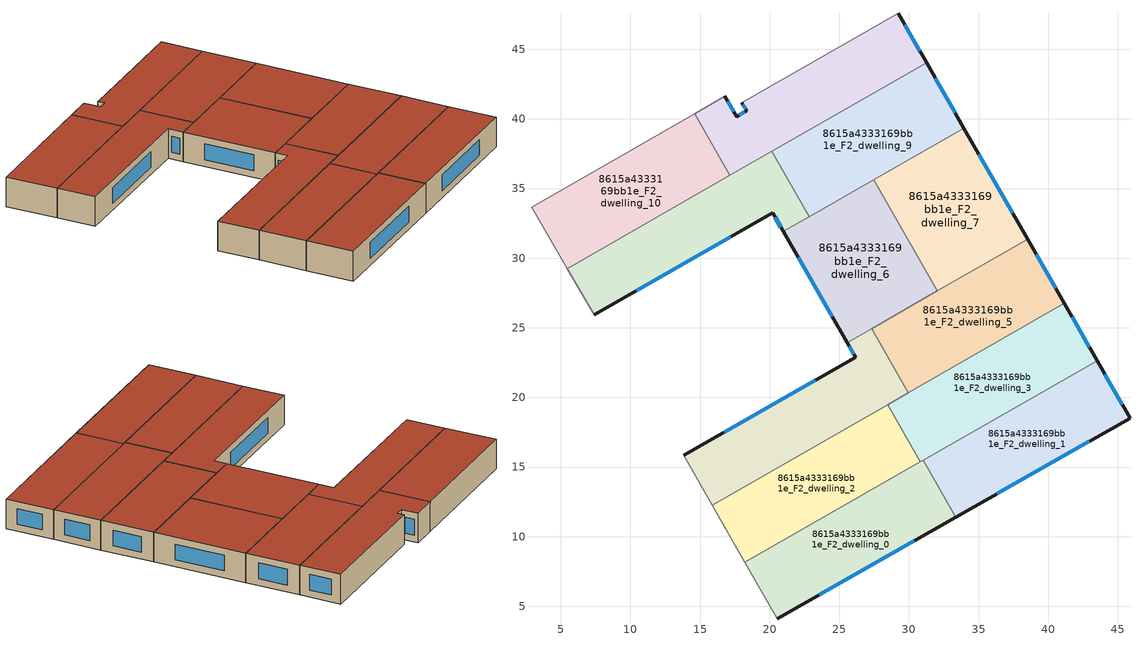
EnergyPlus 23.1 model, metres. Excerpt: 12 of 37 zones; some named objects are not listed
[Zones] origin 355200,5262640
8615a4333169bb1e_F2_dwelling_0
 floor to 8615a4333169bb1e_F1_dwelling_0 (EU_floor_Construction): 31.03,15.5 33.38,11.41 20.56,4.1 18.22,8.17 z6
 wall outside (EU_wall_Construction): 20.56,4.1 33.38,11.41 z6:9
 wall to 8615a4333169bb1e_F2_dwelling_1 (EU_wall_Construction): 33.38,11.41 31.03,15.5 z6:9
 wall adiabatic (EU_wall_Construction): 18.22,8.17 20.56,4.1 z6:9
 wall to 8615a4333169bb1e_F2_dwelling_2 (EU_wall_Construction): 30.81,15.38 18.22,8.17 z6:9
 wall to 8615a4333169bb1e_F2_dwelling_3 (EU_wall_Construction): 31.03,15.5 30.81,15.38 z6:9
 window (EU_Window_Construction): 23.57,5.82 30.37,9.69 z6.7:8.3
 roof outside (EU_roof_Construction): 33.38,11.41 31.03,15.5 18.22,8.17 20.56,4.1 z9
8615a4333169bb1e_F2_dwelling_1
 floor to 8615a4333169bb1e_F1_dwelling_1 (EU_floor_Construction): 43.51,22.65 45.87,18.52 33.38,11.41 31.03,15.5 z6
 wall outside (EU_wall_Construction): 33.38,11.41 45.87,18.52 43.51,22.65 z6:9
 wall to 8615a4333169bb1e_F2_dwelling_3 (EU_wall_Construction): 43.51,22.65 31.03,15.5 z6:9
 window (EU_Window_Construction): 45.32,19.49 44.06,21.68 / 36.31,13.08 42.94,16.85 z6.7:8.3
 roof outside (EU_roof_Construction): 45.87,18.52 43.51,22.65 31.03,15.5 33.38,11.41 z9
8615a4333169bb1e_F2_dwelling_10
 floor to 8615a4333169bb1e_F1_dwelling_10 (EU_floor_Construction): 14.61,40.37 17.15,35.94 5.46,29.24 2.89,33.64 z6
 wall adiabatic (EU_wall_Construction): 14.61,40.37 2.89,33.64 5.46,29.24 z6:9
 wall to 8615a4333169bb1e_F2_dwelling_11 (EU_wall_Construction): 17.15,35.94 14.61,40.37 z6:9
 wall to 8615a4333169bb1e_F2_dwelling_8 (EU_wall_Construction): 5.46,29.24 17.15,35.94 z6:9
 roof outside (EU_roof_Construction): 17.15,35.94 14.61,40.37 2.89,33.64 5.46,29.24 z9
8615a4333169bb1e_F2_dwelling_11
 floor to 8615a4333169bb1e_F1_dwelling_11 (EU_floor_Construction): 29.22,47.59 31.26,44.03 17.15,35.94 14.61,40.37 16.78,41.62 17.62,40.17 18.36,40.6 17.99,41.16 z6
 wall outside (EU_wall_Construction): 17.99,41.16 18.36,40.6 17.62,40.17 16.78,41.62 / 31.26,44.03 29.22,47.59 z6:9
 wall adiabatic (EU_wall_Construction): 29.22,47.59 17.99,41.16 / 16.78,41.62 14.61,40.37 z6:9
 wall to 8615a4333169bb1e_F2_dwelling_9 (EU_wall_Construction): 20.15,37.66 31.26,44.03 z6:9
 wall to 8615a4333169bb1e_F2_dwelling_8 (EU_wall_Construction): 17.15,35.94 20.15,37.66 z6:9
 window (EU_Window_Construction): 18.08,41.03 18.27,40.73 / 30.78,44.86 29.7,46.75 / 17.43,40.51 16.98,41.28 / 18.18,40.5 17.79,40.27 z6.7:8.3
 roof outside (EU_roof_Construction): 31.26,44.03 29.22,47.59 17.99,41.16 18.36,40.6 17.62,40.17 16.78,41.62 14.61,40.37 17.15,35.94 z9
8615a4333169bb1e_F2_dwelling_2
 floor to 8615a4333169bb1e_F1_dwelling_2 (EU_floor_Construction): 28.47,19.47 30.81,15.38 18.22,8.17 15.87,12.26 z6
 wall to 8615a4333169bb1e_F2_dwelling_3 (EU_wall_Construction): 30.81,15.38 28.47,19.47 z6:9
 wall adiabatic (EU_wall_Construction): 15.87,12.26 18.22,8.17 z6:9
 wall to 8615a4333169bb1e_F2_dwelling_4 (EU_wall_Construction): 28.47,19.47 15.87,12.26 z6:9
 roof outside (EU_roof_Construction): 30.81,15.38 28.47,19.47 15.87,12.26 18.22,8.17 z9
8615a4333169bb1e_F2_dwelling_3
 floor to 8615a4333169bb1e_F1_dwelling_3 (EU_floor_Construction): 41.16,26.74 43.51,22.65 30.81,15.38 28.47,19.47 z6
 wall outside (EU_wall_Construction): 43.51,22.65 41.16,26.74 z6:9
 wall to 8615a4333169bb1e_F2_dwelling_5 (EU_wall_Construction): 41.16,26.74 29.96,20.33 z6:9
 wall to 8615a4333169bb1e_F2_dwelling_4 (EU_wall_Construction): 29.96,20.33 28.47,19.47 z6:9
 window (EU_Window_Construction): 42.96,23.61 41.71,25.78 z6.7:8.3
 roof outside (EU_roof_Construction): 43.51,22.65 41.16,26.74 28.47,19.47 30.81,15.38 z9
8615a4333169bb1e_F2_dwelling_4
 floor to 8615a4333169bb1e_F1_dwelling_4 (EU_floor_Construction): 27.33,24.94 29.96,20.33 15.87,12.26 13.82,15.83 26.18,22.87 25.57,23.93 z6
 wall outside (EU_wall_Construction): 25.57,23.93 26.18,22.87 13.82,15.83 z6:9
 wall to 8615a4333169bb1e_F2_dwelling_5 (EU_wall_Construction): 29.96,20.33 27.33,24.94 z6:9
 wall adiabatic (EU_wall_Construction): 13.82,15.83 15.87,12.26 z6:9
 wall to 8615a4333169bb1e_F2_dwelling_6 (EU_wall_Construction): 27.33,24.94 25.57,23.93 z6:9
 window (EU_Window_Construction): 23.28,21.22 16.72,17.48 / 25.71,23.68 26.03,23.12 z6.7:8.3
 roof outside (EU_roof_Construction): 29.96,20.33 27.33,24.94 25.57,23.93 26.18,22.87 13.82,15.83 15.87,12.26 z9
8615a4333169bb1e_F2_dwelling_5
 floor to 8615a4333169bb1e_F1_dwelling_5 (EU_floor_Construction): 38.52,31.35 41.16,26.74 29.96,20.33 27.33,24.94 z6
 wall outside (EU_wall_Construction): 41.16,26.74 38.52,31.35 z6:9
 wall to 8615a4333169bb1e_F2_dwelling_7 (EU_wall_Construction): 38.52,31.35 32.05,27.64 z6:9
 wall to 8615a4333169bb1e_F2_dwelling_6 (EU_wall_Construction): 32.04,27.64 27.32,24.94 z6:9
 window (EU_Window_Construction): 40.54,27.83 39.14,30.27 z6.7:8.3
 roof outside (EU_roof_Construction): 41.16,26.74 38.52,31.35 27.33,24.94 29.96,20.33 z9
8615a4333169bb1e_F2_dwelling_6
 floor to 8615a4333169bb1e_F1_dwelling_6 (EU_floor_Construction): 27.47,35.63 32.04,27.64 25.57,23.93 20.99,31.92 z6
 wall outside (EU_wall_Construction): 20.99,31.92 25.57,23.93 z6:9
 wall to 8615a4333169bb1e_F2_dwelling_7 (EU_wall_Construction): 32.04,27.64 27.47,35.63 z6:9
 wall to 8615a4333169bb1e_F2_dwelling_9 (EU_wall_Construction): 27.47,35.63 22.83,32.98 z6:9
 wall to 8615a4333169bb1e_F2_dwelling_8 (EU_wall_Construction): 22.83,32.98 20.99,31.92 z6:9
 window (EU_Window_Construction): 22.06,30.05 24.49,25.81 z6.7:8.3
 roof outside (EU_roof_Construction): 32.04,27.64 27.47,35.63 20.99,31.92 25.57,23.93 z9
8615a4333169bb1e_F2_dwelling_7
 floor to 8615a4333169bb1e_F1_dwelling_7 (EU_floor_Construction): 33.94,39.34 38.52,31.35 32.04,27.64 27.47,35.63 z6
 wall outside (EU_wall_Construction): 38.52,31.35 33.94,39.34 z6:9
 wall to 8615a4333169bb1e_F2_dwelling_9 (EU_wall_Construction): 33.94,39.34 27.47,35.64 z6:9
 window (EU_Window_Construction): 37.45,33.23 35.02,37.47 z6.7:8.3
 roof outside (EU_roof_Construction): 38.52,31.35 33.94,39.34 27.47,35.63 32.04,27.64 z9
8615a4333169bb1e_F2_dwelling_8
 floor to 8615a4333169bb1e_F1_dwelling_8 (EU_floor_Construction): 20.15,37.66 22.83,32.98 20.99,31.92 20.23,33.24 7.38,25.93 5.46,29.24 z6
 wall outside (EU_wall_Construction): 7.38,25.93 20.23,33.24 20.99,31.92 z6:9
 wall to 8615a4333169bb1e_F2_dwelling_9 (EU_wall_Construction): 22.83,32.98 20.15,37.66 z6:9
 wall adiabatic (EU_wall_Construction): 5.46,29.24 7.38,25.93 z6:9
 window (EU_Window_Construction): 20.41,32.93 20.81,32.23 / 10.4,27.65 17.21,31.53 z6.7:8.3
 roof outside (EU_roof_Construction): 20.99,31.92 22.83,32.98 20.15,37.66 5.46,29.24 7.38,25.93 20.23,33.24 z9
8615a4333169bb1e_F2_dwelling_9
 floor to 8615a4333169bb1e_F1_dwelling_9 (EU_floor_Construction): 31.26,44.03 33.94,39.34 22.83,32.98 20.15,37.66 z6
 wall outside (EU_wall_Construction): 33.94,39.34 31.26,44.03 z6:9
 window (EU_Window_Construction): 33.31,40.44 31.89,42.93 z6.7:8.3
 roof outside (EU_roof_Construction): 33.94,39.34 31.26,44.03 20.15,37.66 22.83,32.98 z9
[Building]
EU S2 Campaign: North Axis=0; Terrain=City; Solar Distribution=FullExterior
[Site:Location]
Budapest.Ferenc.Liszt.Intl.AP: Latitude=47.437; Longitude=19.256; Time Zone=1; Elevation=185
[SizingPeriod:WeatherFileDays]
AnnualSizingPeriod: Begin Month=1; Begin Day of Month=1; End Month=12; End Day of Month=31; Day of Week for Start Day=Monday; Use Weather File Daylight Saving Period=No; Use Weather File Rain and Snow Indicators=No
[MATERIAL]
EU_InternalMass_Material: Roughness=MediumRough; Thickness=0.1; Conductivity=1; Density=1800; Specific Heat=900; Thermal Absorptance=0.9; Solar Absorptance=0.7; Visible Absorptance=0.7
[MATERIAL:NOMASS] Roughness=MediumRough; Thermal Absorptance=0.9; Solar Absorptance=0.7; Visible Absorptance=0.7
Name | Thermal Resistance
EU_wall_NoMass | 0.832559
EU_roof_NoMass | 1.39638
EU_floor_NoMass | 0.872794
[WINDOWMATERIAL:SIMPLEGLAZINGSYSTEM]
EU_Window_SimpleGlazing: UFactor=2.79869; Solar Heat Gain Coefficient=0.75; Visible Transmittance=0.75
[CONSTRUCTION]
EU_wall_Construction: EU_wall_NoMass
EU_roof_Construction: EU_roof_NoMass
EU_floor_Construction: EU_floor_NoMass
EU_Window_Construction: EU_Window_SimpleGlazing
EU_InternalMass_Construction: EU_InternalMass_Material
[ZONE] Type=1; Multiplier=1; Ceiling Height=autocalculate; Floor Area=autocalculate; Part of Total Floor Area=Yes
Name | Volume
8615a4333169bb1e_F2_dwelling_0 | 208.193
8615a4333169bb1e_F2_dwelling_1 | 204.393
8615a4333169bb1e_F2_dwelling_10 | 206.314
8615a4333169bb1e_F2_dwelling_11 | 206.334
8615a4333169bb1e_F2_dwelling_2 | 205.519
8615a4333169bb1e_F2_dwelling_3 | 207.172
8615a4333169bb1e_F2_dwelling_4 | 207.119
8615a4333169bb1e_F2_dwelling_5 | 205.513
8615a4333169bb1e_F2_dwelling_6 | 206.351
8615a4333169bb1e_F2_dwelling_7 | 206.296
8615a4333169bb1e_F2_dwelling_8 | 205.417
8615a4333169bb1e_F2_dwelling_9 | 207.215
[INTERNALMASS] Construction=EU_InternalMass_Construction
Name | Zone or ZoneList | Surface Area
8615a4333169bb1e_F2_dwelling_0_EU_InternalMass | 8615a4333169bb1e_F2_dwelling_0 | 69.3976
8615a4333169bb1e_F2_dwelling_1_EU_InternalMass | 8615a4333169bb1e_F2_dwelling_1 | 68.1377
8615a4333169bb1e_F2_dwelling_2_EU_InternalMass | 8615a4333169bb1e_F2_dwelling_2 | 68.5016
8615a4333169bb1e_F2_dwelling_3_EU_InternalMass | 8615a4333169bb1e_F2_dwelling_3 | 69.0623
8615a4333169bb1e_F2_dwelling_4_EU_InternalMass | 8615a4333169bb1e_F2_dwelling_4 | 69.0397
8615a4333169bb1e_F2_dwelling_5_EU_InternalMass | 8615a4333169bb1e_F2_dwelling_5 | 68.5042
8615a4333169bb1e_F2_dwelling_6_EU_InternalMass | 8615a4333169bb1e_F2_dwelling_6 | 68.7837
8615a4333169bb1e_F2_dwelling_7_EU_InternalMass | 8615a4333169bb1e_F2_dwelling_7 | 68.7652
8615a4333169bb1e_F2_dwelling_8_EU_InternalMass | 8615a4333169bb1e_F2_dwelling_8 | 68.4696
8615a4333169bb1e_F2_dwelling_9_EU_InternalMass | 8615a4333169bb1e_F2_dwelling_9 | 69.0738
8615a4333169bb1e_F2_dwelling_10_EU_InternalMass | 8615a4333169bb1e_F2_dwelling_10 | 68.7715
8615a4333169bb1e_F2_dwelling_11_EU_InternalMass | 8615a4333169bb1e_F2_dwelling_11 | 68.7781
[OTHEREQUIPMENT] Fuel Type=Electricity; Design Level Calculation Method=Watts/Area; Power per Zone Floor Area=1; Fraction Latent=0; Fraction Radiant=0; Fraction Lost=0; Carbon Dioxide Generation Rate=0; EndUse Subcategory=EU_Step8_InternalGains
Name | Zone or ZoneList or Space or SpaceList | Schedule
EU_Step8_InternalGain_8615a4333169bb1e_F2_dwelling_0_f000 | 8615a4333169bb1e_F2_dwelling_0 | EU_Step8_GainSchedule_8615a4333169bb1e_F2_dwelling_0_f000
EU_Step8_InternalGain_8615a4333169bb1e_F2_dwelling_1_f000 | 8615a4333169bb1e_F2_dwelling_1 | EU_Step8_GainSchedule_8615a4333169bb1e_F2_dwelling_1_f000
EU_Step8_InternalGain_8615a4333169bb1e_F2_dwelling_2_f000 | 8615a4333169bb1e_F2_dwelling_2 | EU_Step8_GainSchedule_8615a4333169bb1e_F2_dwelling_2_f000
EU_Step8_InternalGain_8615a4333169bb1e_F2_dwelling_3_f000 | 8615a4333169bb1e_F2_dwelling_3 | EU_Step8_GainSchedule_8615a4333169bb1e_F2_dwelling_3_f000
EU_Step8_InternalGain_8615a4333169bb1e_F2_dwelling_4_f000 | 8615a4333169bb1e_F2_dwelling_4 | EU_Step8_GainSchedule_8615a4333169bb1e_F2_dwelling_4_f000
EU_Step8_InternalGain_8615a4333169bb1e_F2_dwelling_5_f000 | 8615a4333169bb1e_F2_dwelling_5 | EU_Step8_GainSchedule_8615a4333169bb1e_F2_dwelling_5_f000
EU_Step8_InternalGain_8615a4333169bb1e_F2_dwelling_6_f000 | 8615a4333169bb1e_F2_dwelling_6 | EU_Step8_GainSchedule_8615a4333169bb1e_F2_dwelling_6_f000
EU_Step8_InternalGain_8615a4333169bb1e_F2_dwelling_7_f000 | 8615a4333169bb1e_F2_dwelling_7 | EU_Step8_GainSchedule_8615a4333169bb1e_F2_dwelling_7_f000
EU_Step8_InternalGain_8615a4333169bb1e_F2_dwelling_8_f000 | 8615a4333169bb1e_F2_dwelling_8 | EU_Step8_GainSchedule_8615a4333169bb1e_F2_dwelling_8_f000
EU_Step8_InternalGain_8615a4333169bb1e_F2_dwelling_9_f000 | 8615a4333169bb1e_F2_dwelling_9 | EU_Step8_GainSchedule_8615a4333169bb1e_F2_dwelling_9_f000
EU_Step8_InternalGain_8615a4333169bb1e_F2_dwelling_10_f000 | 8615a4333169bb1e_F2_dwelling_10 | EU_Step8_GainSchedule_8615a4333169bb1e_F2_dwelling_10_f000
EU_Step8_InternalGain_8615a4333169bb1e_F2_dwelling_11_f000 | 8615a4333169bb1e_F2_dwelling_11 | EU_Step8_GainSchedule_8615a4333169bb1e_F2_dwelling_11_f000
[ZONEVENTILATION:DESIGNFLOWRATE] Schedule=EU_AlwaysOn; Design Flow Rate Calculation Method=AirChanges/Hour; Air Changes per Hour=0.475469; Ventilation Type=Natural; Fan Pressure Rise=0; Fan Total Efficiency=1; Constant Term Coefficient=1; Temperature Term Coefficient=0; Velocity Term Coefficient=0; Velocity Squared Term Coefficient=0; Minimum Indoor Temperature=-100; Maximum Indoor Temperature=100; Delta Temperature=-100; Minimum Outdoor Temperature=-100; Maximum Outdoor Temperature=100; Maximum Wind Speed=40
Name | Zone or ZoneList or Space or SpaceList
EU_ConstantAir_8615a4333169bb1e_F2_dwelling_0 | 8615a4333169bb1e_F2_dwelling_0
EU_ConstantAir_8615a4333169bb1e_F2_dwelling_1 | 8615a4333169bb1e_F2_dwelling_1
EU_ConstantAir_8615a4333169bb1e_F2_dwelling_2 | 8615a4333169bb1e_F2_dwelling_2
EU_ConstantAir_8615a4333169bb1e_F2_dwelling_3 | 8615a4333169bb1e_F2_dwelling_3
EU_ConstantAir_8615a4333169bb1e_F2_dwelling_4 | 8615a4333169bb1e_F2_dwelling_4
EU_ConstantAir_8615a4333169bb1e_F2_dwelling_5 | 8615a4333169bb1e_F2_dwelling_5
EU_ConstantAir_8615a4333169bb1e_F2_dwelling_6 | 8615a4333169bb1e_F2_dwelling_6
EU_ConstantAir_8615a4333169bb1e_F2_dwelling_7 | 8615a4333169bb1e_F2_dwelling_7
EU_ConstantAir_8615a4333169bb1e_F2_dwelling_8 | 8615a4333169bb1e_F2_dwelling_8
EU_ConstantAir_8615a4333169bb1e_F2_dwelling_9 | 8615a4333169bb1e_F2_dwelling_9
EU_ConstantAir_8615a4333169bb1e_F2_dwelling_10 | 8615a4333169bb1e_F2_dwelling_10
EU_ConstantAir_8615a4333169bb1e_F2_dwelling_11 | 8615a4333169bb1e_F2_dwelling_11
[HVACTEMPLATE:ZONE:IDEALLOADSAIRSYSTEM] System Availability Schedule=EU_AlwaysOn; Maximum Heating Supply Air Temperature=50; Minimum Cooling Supply Air Temperature=13; Maximum Heating Supply Air Humidity Ratio=0.0156; Minimum Cooling Supply Air Humidity Ratio=0.0077; Heating Limit=NoLimit; Cooling Limit=NoLimit; Heating Availability Schedule=EU_AlwaysOn; Cooling Availability Schedule=EU_CoolingOff; Dehumidification Control Type=ConstantSensibleHeatRatio; Cooling Sensible Heat Ratio=0.7; Dehumidification Setpoint=60; Humidification Control Type=None; Humidification Setpoint=30; Outdoor Air Method=None; Outdoor Air Flow Rate per Person=0.00944; Outdoor Air Flow Rate per Zone Floor Area=0; Outdoor Air Flow Rate per Zone=0; Demand Controlled Ventilation Type=None; Outdoor Air Economizer Type=NoEconomizer; Heat Recovery Type=None; Sensible Heat Recovery Effectiveness=0.7; Latent Heat Recovery Effectiveness=0.65
Name | Template Thermostat
8615a4333169bb1e_F2_dwelling_0 | EU_HeatOnly_8615a4333169bb1e_F2_dwelling_0
8615a4333169bb1e_F2_dwelling_1 | EU_HeatOnly_8615a4333169bb1e_F2_dwelling_1
8615a4333169bb1e_F2_dwelling_2 | EU_HeatOnly_8615a4333169bb1e_F2_dwelling_2
8615a4333169bb1e_F2_dwelling_3 | EU_HeatOnly_8615a4333169bb1e_F2_dwelling_3
8615a4333169bb1e_F2_dwelling_4 | EU_HeatOnly_8615a4333169bb1e_F2_dwelling_4
8615a4333169bb1e_F2_dwelling_5 | EU_HeatOnly_8615a4333169bb1e_F2_dwelling_5
8615a4333169bb1e_F2_dwelling_6 | EU_HeatOnly_8615a4333169bb1e_F2_dwelling_6
8615a4333169bb1e_F2_dwelling_7 | EU_HeatOnly_8615a4333169bb1e_F2_dwelling_7
8615a4333169bb1e_F2_dwelling_8 | EU_HeatOnly_8615a4333169bb1e_F2_dwelling_8
8615a4333169bb1e_F2_dwelling_9 | EU_HeatOnly_8615a4333169bb1e_F2_dwelling_9
8615a4333169bb1e_F2_dwelling_10 | EU_HeatOnly_8615a4333169bb1e_F2_dwelling_10
8615a4333169bb1e_F2_dwelling_11 | EU_HeatOnly_8615a4333169bb1e_F2_dwelling_11
[SIZING:ZONE] Zone Cooling Design Supply Air Temperature Input Method=SupplyAirTemperature; Zone Cooling Design Supply Air Temperature=13; Zone Heating Design Supply Air Temperature Input Method=SupplyAirTemperature; Zone Heating Design Supply Air Temperature=50; Zone Cooling Design Supply Air Humidity Ratio=0.008; Zone Heating Design Supply Air Humidity Ratio=0.008; Cooling Design Air Flow Method=DesignDay; Cooling Design Air Flow Rate=0; Cooling Minimum Air Flow per Zone Floor Area=0.000762; Cooling Minimum Air Flow=0; Cooling Minimum Air Flow Fraction=0.2; Heating Design Air Flow Method=DesignDay; Heating Design Air Flow Rate=0; Heating Maximum Air Flow per Zone Floor Area=0.002032; Heating Maximum Air Flow=0.141576; Heating Maximum Air Flow Fraction=0.3; Account for Dedicated Outdoor Air System=No; Dedicated Outdoor Air System Control Strategy=NeutralSupplyAir; Dedicated Outdoor Air Low Setpoint Temperature for Design=autosize; Dedicated Outdoor Air High Setpoint Temperature for Design=autosize; Zone Load Sizing Method=Sensible Load Only No Latent Load; Zone Latent Cooling Design Supply Air Humidity Ratio Input Method=HumidityRatioDifference; Zone Cooling Design Supply Air Humidity Ratio Difference=0.005; Zone Latent Heating Design Supply Air Humidity Ratio Input Method=HumidityRatioDifference; Zone Humidification Design Supply Air Humidity Ratio Difference=0.005
8615a4333169bb1e_F2_dwelling_0; 8615a4333169bb1e_F2_dwelling_1; 8615a4333169bb1e_F2_dwelling_2; 8615a4333169bb1e_F2_dwelling_3; 8615a4333169bb1e_F2_dwelling_4; 8615a4333169bb1e_F2_dwelling_5; 8615a4333169bb1e_F2_dwelling_6; 8615a4333169bb1e_F2_dwelling_7; 8615a4333169bb1e_F2_dwelling_8; 8615a4333169bb1e_F2_dwelling_9; 8615a4333169bb1e_F2_dwelling_10; 8615a4333169bb1e_F2_dwelling_11
[SCHEDULE:CONSTANT]
Name | Hourly Value
EU_AlwaysOn | 1
EU_CoolingOff | 0
[SCHEDULE:FILE] Column Number=1; Rows to Skip at Top=0; Number of Hours of Data=8760; Column Separator=Comma; Interpolate to Timestep=No; Minutes per Item=60; Adjust Schedule for Daylight Savings=Yes
Name | File
EU_Step8_GainSchedule_8615a4333169bb1e_F2_dwelling_0_f000 | ../../schedules/8615a4333169bb1e/8615a4333169bb1e_F2_dwelling_0_f000_gain.csv
EU_Step8_GainSchedule_8615a4333169bb1e_F2_dwelling_1_f000 | ../../schedules/8615a4333169bb1e/8615a4333169bb1e_F2_dwelling_1_f000_gain.csv
EU_Step8_GainSchedule_8615a4333169bb1e_F2_dwelling_2_f000 | ../../schedules/8615a4333169bb1e/8615a4333169bb1e_F2_dwelling_2_f000_gain.csv
EU_Step8_GainSchedule_8615a4333169bb1e_F2_dwelling_3_f000 | ../../schedules/8615a4333169bb1e/8615a4333169bb1e_F2_dwelling_3_f000_gain.csv
EU_Step8_GainSchedule_8615a4333169bb1e_F2_dwelling_4_f000 | ../../schedules/8615a4333169bb1e/8615a4333169bb1e_F2_dwelling_4_f000_gain.csv
EU_Step8_GainSchedule_8615a4333169bb1e_F2_dwelling_5_f000 | ../../schedules/8615a4333169bb1e/8615a4333169bb1e_F2_dwelling_5_f000_gain.csv
EU_Step8_GainSchedule_8615a4333169bb1e_F2_dwelling_6_f000 | ../../schedules/8615a4333169bb1e/8615a4333169bb1e_F2_dwelling_6_f000_gain.csv
EU_Step8_GainSchedule_8615a4333169bb1e_F2_dwelling_7_f000 | ../../schedules/8615a4333169bb1e/8615a4333169bb1e_F2_dwelling_7_f000_gain.csv
EU_Step8_GainSchedule_8615a4333169bb1e_F2_dwelling_8_f000 | ../../schedules/8615a4333169bb1e/8615a4333169bb1e_F2_dwelling_8_f000_gain.csv
EU_Step8_GainSchedule_8615a4333169bb1e_F2_dwelling_9_f000 | ../../schedules/8615a4333169bb1e/8615a4333169bb1e_F2_dwelling_9_f000_gain.csv
EU_Step8_GainSchedule_8615a4333169bb1e_F2_dwelling_10_f000 | ../../schedules/8615a4333169bb1e/8615a4333169bb1e_F2_dwelling_10_f000_gain.csv
EU_Step8_GainSchedule_8615a4333169bb1e_F2_dwelling_11_f000 | ../../schedules/8615a4333169bb1e/8615a4333169bb1e_F2_dwelling_11_f000_gain.csv
